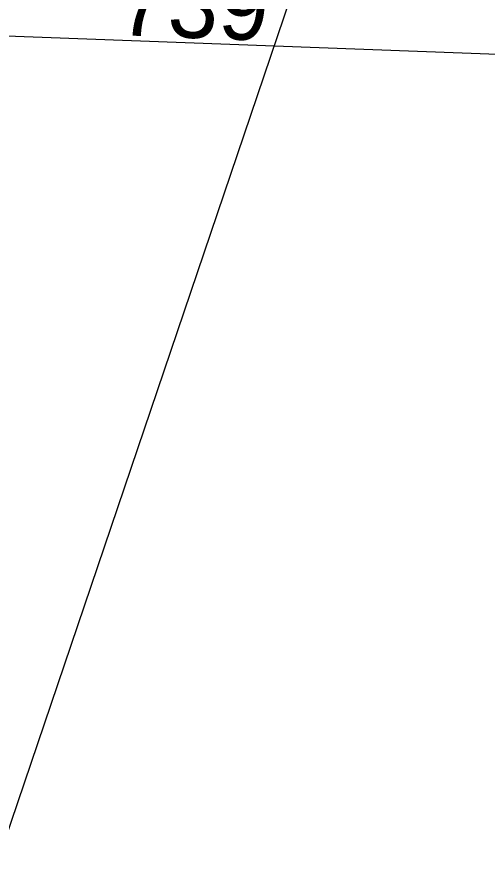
# Model space of a CAD drawing. Header units: centimetres. Extents: x 63871 to 181827, y -95930 to 42199.
# Drawn here: x 151344 to 151830, y 37092 to 37956 of the extents above; entities that cross this region are included whole.
import ezdxf

# ---------------------------------------------------------------- set-up
doc = ezdxf.new("R2010")
doc.units = ezdxf.units.CM
doc.layers.add('ARA SINIRLAR', color=225, linetype='Continuous', lineweight=15)
doc.layers.add('OLUK', color=222, linetype='Continuous', lineweight=15)
doc.layers.add('Dıış Ölçü', color=140, linetype='Continuous')
doc.styles.add('RomanS', font='')
doc.styles.get('RomanS').set_extended_font_data('Stylus BT')
doc.dimstyles.new('BÖYÜK', dxfattribs={"dimtxt": 70, "dimasz": 5, "dimexe": 5, "dimexo": 5, "dimgap": 2, "dimtad": 3, "dimdec": 0, "dimzin": 0, "dimdsep": 46, "dimtxsty": 'RomanS', "dimblk": 'DOT', "dimcen": 5, "dimadec": 0, "dimazin": 0, "dimtfac": 1, "dimtdec": 0, "dimtix": 1, "dimtofl": 0, "dimtmove": 1, "dimatfit": 0, "dimldrblk": 'DOT', "dimfxl": 10, "dimfxlon": 1, "dimtolj": 1, "dimtzin": 0, "dimarcsym": 0})

# ---------------------------------------------------------------- blocks, each defined once
blk = doc.blocks.new('_Dot')
at = {"color": 0, "linetype": 'ByBlock', "lineweight": -2}
blk.add_line((-0.5, 0), (-1, 0), dxfattribs=at)
at = {"color": 0, "linetype": 'ByBlock', "const_width": 0.5}
blk.add_lwpolyline([(-0.25, 0, 1), (0.25, 0, 1)], format="xyb", close=True, dxfattribs=at)
blk = doc.blocks.new('*D255')
at = {"layer": 'Defpoints', "color": 0, "transparency": 16777216}
for p in [(-5272.67, 21777.59), (-4533.92, 21750.16), (-4534.56, 21732.7)]:
    blk.add_point(p, dxfattribs=at)
at = {"layer": 'Dıış Ölçü', "color": 0, "lineweight": -2, "transparency": 16777216}
for p, q in [((-5272.95, 21770.13), (-5273.5, 21755.14)), ((-5268.32, 21759.95), (-4539.56, 21732.89)), ((-4534.19, 21742.69), (-4534.75, 21727.7))]:
    blk.add_line(p, q, dxfattribs=at)
at = {"layer": 'Dıış Ölçü', "color": 0, "lineweight": -2, "transparency": 16777216, "xscale": 5, "yscale": 5, "zscale": 5}
for p, rotation in [((-5273.32, 21760.13), 177.8731903117557), ((-4534.56, 21732.7), 357.8731903117557)]:
    blk.add_blockref('_Dot', p, dxfattribs=dict(at, rotation=rotation))
at = {"layer": 'Dıış Ölçü', "color": 0, "transparency": 16777216, "insert": (-4902.47, 21785.9), "char_height": 70, "attachment_point": 5, "rotation": 357.87319, "style": 'RomanS'}
blk.add_mtext('\\A1;739', dxfattribs=at)
blk = doc.blocks.new('yerleşim planı')
at = {"layer": 'ARA SINIRLAR'}
blk.add_line((-4153.97, 23702.64), (-9092.69, 9150.37), dxfattribs=at)
at = {"layer": 'Dıış Ölçü'}
dim = blk.add_aligned_dim(p1=(-5272.67, 21777.59), p2=(-4533.92, 21750.16), distance=-17.47, dimstyle='BÖYÜK', dxfattribs=at)
dim.commit()
dim.dimension.update_dxf_attribs({"geometry": '*D255', "text_midpoint": (-4902.47, 21785.9)})

msp = doc.modelspace()

# ---------------------------------------------------------------- block references
at = {"layer": 'OLUK'}
msp.add_blockref('yerleşim planı', (156428.79, 16182.58), dxfattribs=at)

doc.saveas('drawing.dxf')
